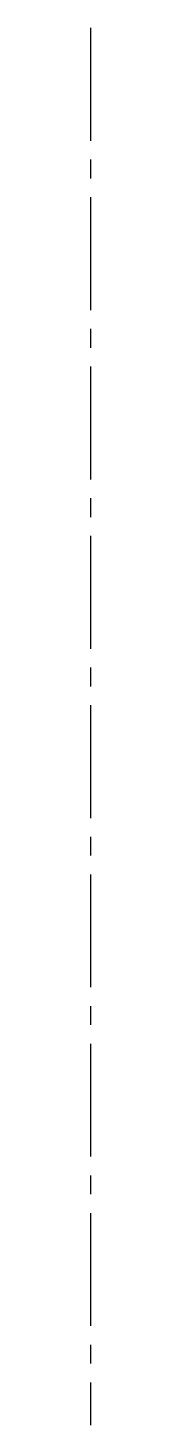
# Model space of a CAD drawing. Header units: inches. Extents: x 0 to 0, y -4.64 to 4.64.
import ezdxf

# ---------------------------------------------------------------- set-up
doc = ezdxf.new("R2010")
doc.units = ezdxf.units.IN
doc.header["$MEASUREMENT"] = 0
doc.linetypes.add('CENTER2', pattern=[1.125, 0.75, -0.125, 0.125, -0.125])
doc.layers.add('Centerlines', color=3, linetype='CENTER2')

msp = doc.modelspace()

# ---------------------------------------------------------------- linework, layer by layer
at = {"layer": 'Centerlines', "extrusion": (-1, 0, 0)}
for p, q in [((0, 4.6418), (0, -4.6418)), ((0, 0, -8.3182), (0, 0, 8.3182))]:
    msp.add_line(p, q, dxfattribs=at)

doc.saveas('drawing.dxf')
